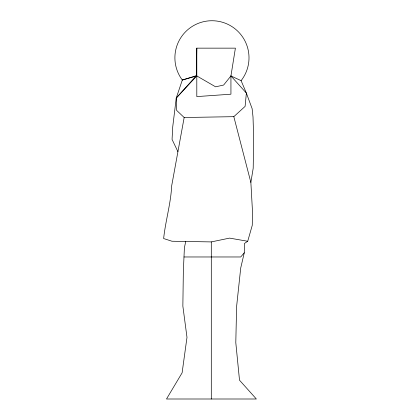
<?xml version="1.0" encoding="UTF-8"?>
<svg xmlns="http://www.w3.org/2000/svg" width="420" height="420" viewBox="0 0 420 420"><rect width="100%" height="100%" fill="white"/><g stroke="black" fill="none" stroke-linecap="round" stroke-linejoin="round"><path stroke-width="0.63" d="M177.922 151.683L172.064 139.429L172.73 126.83L176.248 98.049L196.34 75.695L196.802 48.148L235.4 48.148L230.937 75.941L230.937 94.195L196.802 96.6L196.802 48.148M185.74 241.474L184.411 247.632L183.346 271.126L182.858 306.101L186.989 337.365L182.112 372.818L166.499 399L256.363 399L239.51 380.195L235.798 342.652L236.607 306.506L240.718 268.002L244.267 252.803L244.451 243.448L247.711 241.269L252.268 225.293L252.494 211.612L250.871 182.427L233.819 116.671L245.102 106.397L246.377 93.104L241.101 80.666A37.054 37.054 0 0 0 237.284 30.744A37.054 37.054 0 0 0 187.22 30.193A37.054 37.054 0 0 0 182.311 80.02L176.248 98.049L176.605 110.355L184.17 117.511L233.819 116.671M250.871 182.427L253.197 168.236L253.685 138.096L253.013 117.023L252.137 108.686L246.377 93.104L230.937 75.941L223.64 85.04L215.607 86.825L196.802 75.941L182.311 80.02L196.34 75.695M184.17 117.511L171.67 185.855C170.83 203.621 165.506 220.836 163.637 238.539L171.964 241.238L211.297 241.91L229.567 238.109L247.711 241.269M244.267 252.803L240.718 256.972L183.986 256.972M176.248 98.049L196.802 75.941M230.937 75.941L241.101 80.666M211.297 241.91L211.297 399"/></g></svg>
